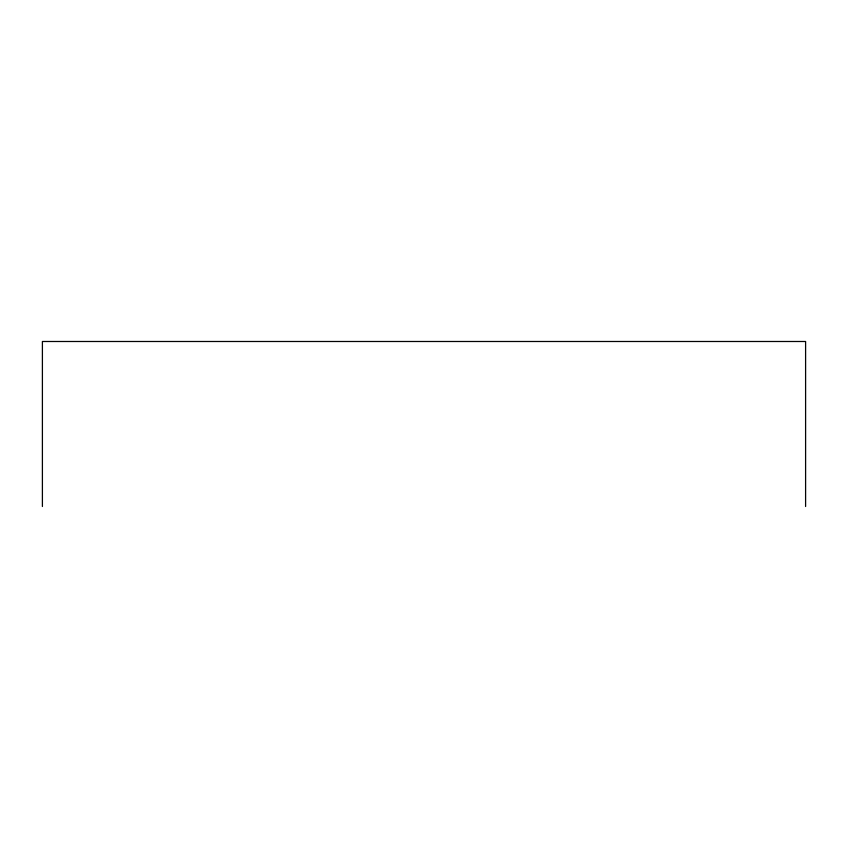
<?xml version="1.0" encoding="UTF-8"?>
<svg xmlns="http://www.w3.org/2000/svg" width="848" height="848" viewBox="0 0 848 848"><rect width="100%" height="100%" fill="white"/><g stroke="black" fill="none" stroke-linecap="round" stroke-linejoin="round"><path stroke-width="1.27" d="M805.6 506.51L805.6 341.49L42.4 341.49L42.4 506.51"/></g></svg>
